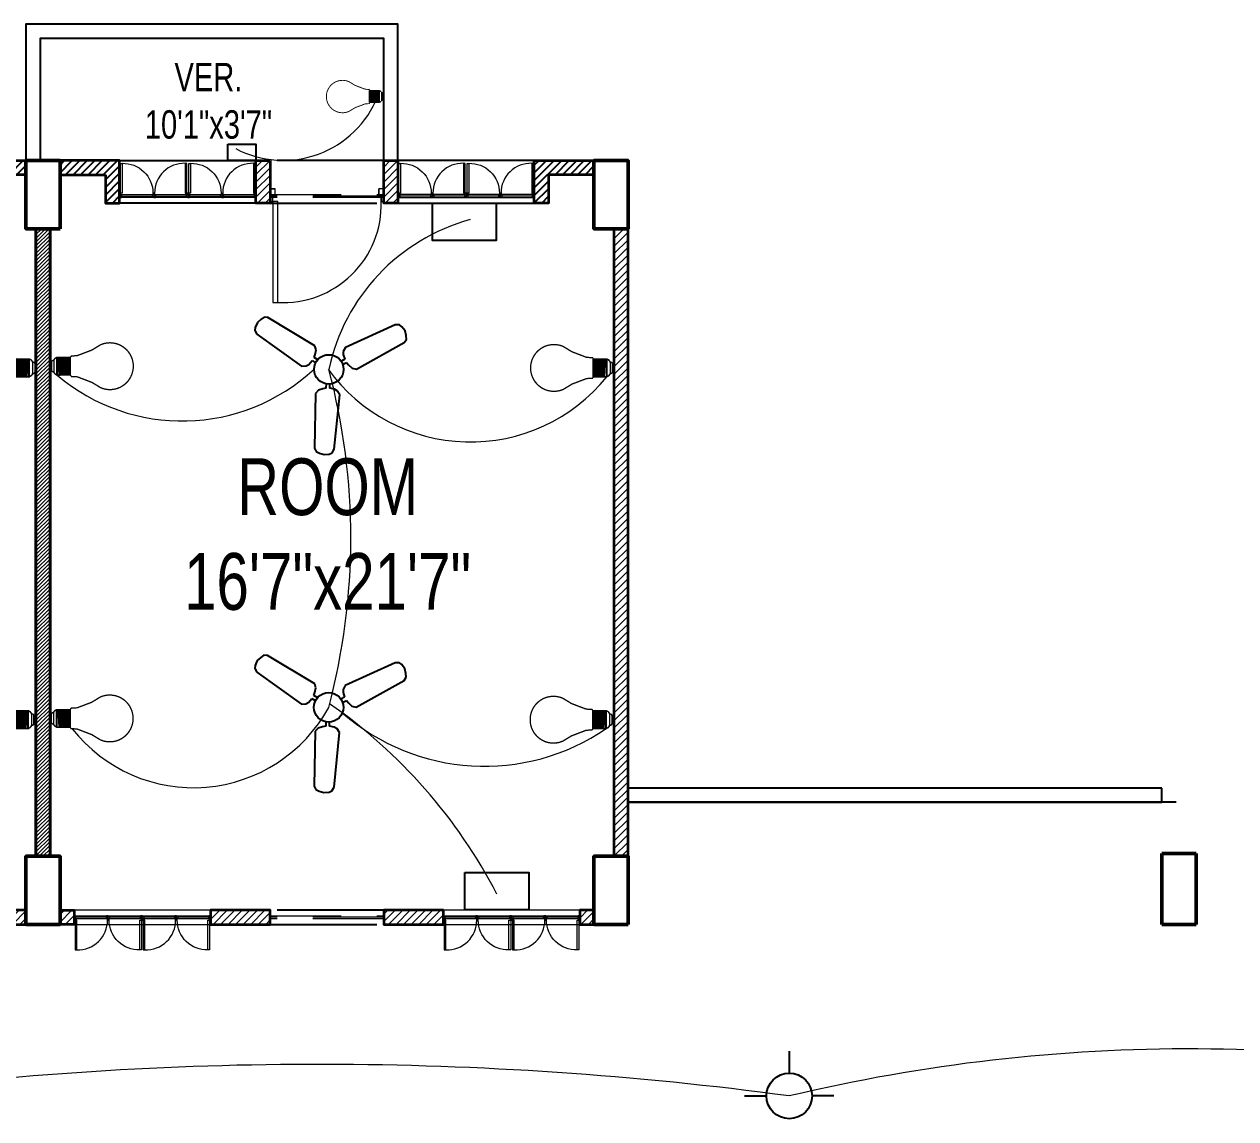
# Model space of a CAD drawing. Extents: x 0 to 3898, y 0 to 1781.
# Drawn here: x 2138 to 2564.6, y 368.3 to 753.8 of the extents above; entities that cross this region are included whole.
import ezdxf

# ---------------------------------------------------------------- set-up
doc = ezdxf.new("R2010")
doc.units = 0
doc.header["$LTSCALE"] = 10
doc.linetypes.add('DASHED2', pattern=[0.375, 0.25, -0.125])
for name, color, linetype, lineweight in [('A-TEXT', 7, 'Continuous', 5), ('ar-DOOR-WOOD', 44, 'Continuous', 0), ('column', 1, 'Continuous', 50), ('e conduit 1', 90, 'Continuous', 5), ('e conduit 2', 210, 'Continuous', 5), ('Main Wall', 250, 'Continuous', 13)]:
    doc.layers.add(name, color=color, linetype=linetype, lineweight=lineweight)
doc.layers.add('hatch brick', color=32, linetype='Continuous', lineweight=0, transparency=0.4)
doc.styles.add('SIMPLE', font='romantic.ttf')
pattern_1 = [(45, (0, 0), (-1.3258252147, 1.3258252147), [])]
pattern_2 = [(45, (-1496151.3946, -132528.2005), (-1.3258252147, 1.3258252147), [])]

# ---------------------------------------------------------------- blocks, each defined once
blk = doc.blocks.new('DOOR_45')
at = {"layer": 'ar-DOOR-WOOD'}
for p, q in [((-11008.75, 15426.44), (-11008.75, 15424.44)), ((-10968.75, 15426.44), (-11008.75, 15426.44)), ((-10968.75, 15427.44), (-10963.75, 15427.44)), ((-10968.75, 15427.44), (-10968.75, 15426.44)), ((-10968.75, 15424.44), (-10968.75, 15426.44)), ((-10968.75, 15426.44), (-10966.75, 15426.44)), ((-10966.75, 15426.44), (-10966.75, 15425.44)), ((-10966.75, 15425.44), (-10963.75, 15425.44)), ((-10963.75, 15427.44), (-10963.75, 15425.44)), ((-11008.75, 15424.44), (-10968.75, 15424.44)), ((-10968.75, 15382.44), (-10968.75, 15383.44)), ((-10968.75, 15383.44), (-10966.75, 15383.44)), ((-10968.75, 15382.44), (-10963.75, 15382.44)), ((-10966.75, 15384.44), (-10963.75, 15384.44)), ((-10966.75, 15383.44), (-10966.75, 15384.44)), ((-10963.75, 15382.44), (-10963.75, 15384.44))]:
    blk.add_line(p, q, dxfattribs=at)
for points in [[(-10968.75, 15426.44), (-11008.75, 15426.44), (-11008.75, 15424.44), (-10968.75, 15424.44)], [(-10963.75, 15427.44), (-10968.75, 15427.44), (-10968.75, 15426.44), (-10966.75, 15426.44), (-10966.75, 15425.44), (-10963.75, 15425.44)], [(-10968.75, 15383.44), (-10968.75, 15382.44), (-10963.75, 15382.44), (-10963.75, 15384.44), (-10966.75, 15384.44), (-10966.75, 15383.44)]]:
    blk.add_lwpolyline(points, close=True, dxfattribs=at)
blk.add_arc((-10969.89, 15422.35), 38.92, 176.9083, 271.677, dxfattribs=at)
blk = doc.blocks.new('DOOR_40')
at = {"layer": 'ar-DOOR-WOOD'}
for p, q in [((-11029.1, 15421.4), (-11064.1, 15421.4)), ((-11064.1, 15421.4), (-11064.1, 15419.4)), ((-11064.1, 15419.4), (-11029.1, 15419.4)), ((-11029.1, 15422.4), (-11024.1, 15422.4)), ((-11029.1, 15422.4), (-11029.1, 15421.4)), ((-11029.1, 15419.4), (-11029.1, 15421.4)), ((-11029.1, 15421.4), (-11027.1, 15421.4)), ((-11027.1, 15421.4), (-11027.1, 15420.4)), ((-11027.1, 15420.4), (-11024.1, 15420.4)), ((-11024.1, 15422.4), (-11024.1, 15420.4)), ((-11029.1, 15383.4), (-11027.1, 15383.4)), ((-11029.1, 15382.4), (-11029.1, 15383.4)), ((-11029.1, 15382.4), (-11024.1, 15382.4)), ((-11027.1, 15383.4), (-11027.1, 15384.4)), ((-11027.1, 15384.4), (-11024.1, 15384.4)), ((-11024.1, 15382.4), (-11024.1, 15384.4))]:
    blk.add_line(p, q, dxfattribs=at)
blk.add_arc((-11029.4, 15418.2), 34.8, 178.03, 270.3561, dxfattribs=at)
blk = doc.blocks.new('room 1')
h = blk.add_hatch()
h.set_pattern_fill('ANSI31', color=256, scale=15)
h.set_pattern_definition(pattern_1)
h.paths.add_polyline_path([(1498318.01, 133229.01), (1498318.01, 133219.01), (1498323.01, 133219.01), (1498323.01, 133234.01), (1498302.01, 133234.01), (1498302.01, 133229.01), (1498302.01, 133229.01)])
h = blk.add_hatch()
h.set_pattern_fill('ANSI31', color=256, scale=15)
h.set_pattern_definition(pattern_1)
h.paths.add_polyline_path([(1498474.01, 133229.01), (1498474.01, 133219.01), (1498469.01, 133219.01), (1498469.01, 133234.01), (1498490.01, 133234.01), (1498490.01, 133229.01), (1498490.01, 133229.01)])
at = {"layer": 'hatch brick'}
h = blk.add_hatch(dxfattribs=at)
h.set_pattern_fill('ANSI31', color=256, scale=15)
h.set_pattern_definition([(45, (69, 2), (-1.3258252147, 1.3258252147), [])])
h.paths.add_polyline_path([(1498376.01, 133234.01), (1498376.01, 133219.01), (1498376.01, 133219.01), (1498371.01, 133219.01), (1498371.01, 133234.01)])
h = blk.add_hatch(dxfattribs=at)
h.set_pattern_fill('ANSI31', color=256, scale=15)
h.set_pattern_definition([(45, (114, 2), (-1.3258252147, 1.3258252147), [])])
h.paths.add_polyline_path([(1498421.01, 133234.01), (1498421.01, 133219.01), (1498421.01, 133219.01), (1498416.01, 133219.01), (1498416.01, 133234.01)])
h = blk.add_hatch(dxfattribs=at)
h.set_pattern_fill('ANSI31', color=256, scale=15)
h.set_pattern_definition(pattern_1)
h.paths.add_polyline_path([(1498298.51, 132989.01), (1498293.51, 132989.01), (1498293.51, 133210.01), (1498298.51, 133210.01)])
h = blk.add_hatch(dxfattribs=at)
h.set_pattern_fill('ANSI31', color=256, scale=15)
h.set_pattern_definition(pattern_1)
h.paths.add_polyline_path([(1498493.51, 132989.01), (1498498.51, 132989.01), (1498498.51, 133210.01), (1498493.51, 133210.01)])
h = blk.add_hatch(dxfattribs=at)
h.set_pattern_fill('ANSI31', color=256, scale=15)
h.set_pattern_definition([(45, (-14.5, 0), (-1.3258252147, 1.3258252147), [])])
h.paths.add_polyline_path([(1498302.01, 132970.01), (1498307.01, 132970.01), (1498307.01, 132965.01), (1498302.01, 132965.01)])
h = blk.add_hatch(dxfattribs=at)
h.set_pattern_fill('ANSI31', color=256, scale=15)
h.set_pattern_definition([(45, (-5, -252), (-1.3258252147, 1.3258252147), [])])
h.paths.add_polyline_path([(1498376.01, 132970.01), (1498355.01, 132970.01), (1498355.01, 132965.01), (1498376.01, 132965.01)])
h = blk.add_hatch(dxfattribs=at)
h.set_pattern_fill('ANSI31', color=256, scale=15)
h.set_pattern_definition([(45, (1.2113, 4e-09), (-1.3258252147, 1.3258252147), [])])
h.paths.add_polyline_path([(1498437.01, 132970.01), (1498416.01, 132970.01), (1498416.01, 132965.01), (1498437.01, 132965.01)])
h = blk.add_hatch(dxfattribs=at)
h.set_pattern_fill('ANSI31', color=256, scale=15)
h.set_pattern_definition(pattern_1)
h.paths.add_polyline_path([(1498490.01, 132970.01), (1498485.01, 132970.01), (1498485.01, 132965.01), (1498490.01, 132965.01)])
for points in [[(1498323.01, 133234.01), (1498371.01, 133234.01), (1498371.01, 133219.01), (1498323.01, 133219.01)], [(1498469.01, 133234.01), (1498421.01, 133234.01), (1498421.01, 133219.01), (1498469.01, 133219.01)]]:
    blk.add_lwpolyline(points, close=True)
at = {"linetype": 'DASHED2', "ltscale": 15}
for points in [[(1498376.01, 133219.01), (1498416.01, 133219.01), (1498416.01, 133234.01), (1498376.01, 133234.01)], [(1498376.01, 132965.01), (1498416.01, 132965.01), (1498416.01, 132970.01), (1498376.01, 132970.01)]]:
    blk.add_lwpolyline(points, close=True, dxfattribs=at)
at = {"layer": 'Main Wall', "color": 1, "lineweight": 50}
for points in [[(1498302.01, 133210.01), (1498290.01, 133210.01), (1498290.01, 133234.01), (1498302.01, 133234.01), (1498302.01, 133210.01)], [(1498502.01, 133210.01), (1498490.01, 133210.01), (1498490.01, 133234.01), (1498502.01, 133234.01), (1498502.01, 133210.01)], [(1498302.01, 132965.01), (1498290.01, 132965.01), (1498290.01, 132989.01), (1498302.01, 132989.01), (1498302.01, 132965.01)], [(1498502.01, 132965.01), (1498490.01, 132965.01), (1498490.01, 132989.01), (1498502.01, 132989.01), (1498502.01, 132965.01)]]:
    blk.add_lwpolyline(points, dxfattribs=at)
at = {"layer": 'Main Wall', "lineweight": 35}
for points in [[(1498318.01, 133229.01), (1498318.01, 133219.01), (1498323.01, 133219.01), (1498323.01, 133234.01), (1498302.01, 133234.01), (1498302.01, 133229.01), (1498302.01, 133229.01), (1498302.01, 133229.01), (1498318.01, 133229.01)], [(1498474.01, 133229.01), (1498474.01, 133219.01), (1498469.01, 133219.01), (1498469.01, 133234.01), (1498490.01, 133234.01), (1498490.01, 133229.01), (1498490.01, 133229.01), (1498490.01, 133229.01), (1498474.01, 133229.01)], [(1498376.01, 132970.01), (1498376.01, 132970.01), (1498355.01, 132970.01), (1498355.01, 132965.01), (1498376.01, 132965.01), (1498376.01, 132970.01)]]:
    blk.add_lwpolyline(points, dxfattribs=at)
for points in [[(1498376.01, 133234.01), (1498376.01, 133219.01), (1498376.01, 133219.01), (1498376.01, 133219.01), (1498371.01, 133219.01), (1498371.01, 133234.01)], [(1498421.01, 133234.01), (1498421.01, 133219.01), (1498421.01, 133219.01), (1498421.01, 133219.01), (1498416.01, 133219.01), (1498416.01, 133234.01)], [(1498298.51, 132989.01), (1498293.51, 132989.01), (1498293.51, 133210.01), (1498298.51, 133210.01)], [(1498493.51, 132989.01), (1498498.51, 132989.01), (1498498.51, 133210.01), (1498493.51, 133210.01)], [(1498302.01, 132970.01), (1498307.01, 132970.01), (1498307.01, 132965.01), (1498302.01, 132965.01)], [(1498437.01, 132970.01), (1498416.01, 132970.01), (1498416.01, 132965.01), (1498437.01, 132965.01)], [(1498490.01, 132970.01), (1498485.01, 132970.01), (1498485.01, 132965.01), (1498490.01, 132965.01)]]:
    blk.add_lwpolyline(points, close=True, dxfattribs=at)
at = {"layer": 'Main Wall', "color": 150}
for points in [[(1498371.01, 133221.01), (1498323.61, 133221.01), (1498323.61, 133222.01), (1498371.01, 133222.01)], [(1498371.01, 133221.01), (1498323.61, 133221.01), (1498323.61, 133221.51), (1498371.01, 133221.51)], [(1498421.01, 133221.01), (1498468.41, 133221.01), (1498468.41, 133222.01), (1498421.01, 133222.01)], [(1498421.01, 133221.01), (1498468.41, 133221.01), (1498468.41, 133221.51), (1498421.01, 133221.51)], [(1498307.01, 132968.01), (1498354.41, 132968.01), (1498354.41, 132967.01), (1498307.01, 132967.01)], [(1498307.01, 132968.01), (1498354.41, 132968.01), (1498354.41, 132967.51), (1498307.01, 132967.51)], [(1498437.61, 132968.01), (1498484.41, 132968.01), (1498484.41, 132967.01), (1498437.61, 132967.01)], [(1498437.61, 132968.01), (1498484.41, 132968.01), (1498484.41, 132967.51), (1498437.61, 132967.51)]]:
    blk.add_lwpolyline(points, close=True, dxfattribs=at)
at = {"layer": 'Main Wall', "color": 150, "linetype": 'DASHED2', "ltscale": 10}
for points in [[(1498376.01, 133222.01), (1498416.01, 133222.01), (1498416.01, 133221.01), (1498376.01, 133221.01)], [(1498376.01, 133222.01), (1498416.01, 133222.01), (1498416.01, 133221.51), (1498376.01, 133221.51)], [(1498376.01, 132968.01), (1498416.01, 132968.01), (1498416.01, 132967.01), (1498376.01, 132967.01)], [(1498376.01, 132968.01), (1498416.01, 132968.01), (1498416.01, 132967.51), (1498376.01, 132967.51)]]:
    blk.add_lwpolyline(points, close=True, dxfattribs=at)
at = {"layer": 'Main Wall'}
for points in [[(1498307.01, 132965.01), (1498355.01, 132965.01), (1498355.01, 132970.01), (1498307.01, 132970.01)], [(1498437.01, 132965.01), (1498485.01, 132965.01), (1498485.01, 132970.01), (1498437.01, 132970.01)]]:
    blk.add_lwpolyline(points, close=True, dxfattribs=at)
at = {"layer": 'Main Wall', "extrusion": (0, 0, -1)}
for name, p, xscale, yscale, zscale, rotation in [('DOOR_40', (-1502949.75, 129913.77), 0.2999999999999545, 0.2999999999999545, -0.2999999999999545, 270), ('DOOR_40', (-1502973.75, 129913.77), 0.2999999999999545, 0.2999999999999545, -0.2999999999999545, 270), ('DOOR_40', (-1493818.28, 129913.77), -0.2999999999999545, 0.2999999999999545, -0.2999999999999545, 90), ('DOOR_40', (-1493842.28, 129913.77), -0.2999999999999545, 0.2999999999999545, -0.2999999999999545, 90), ('DOOR_45', (-1512089.3, 142969.57), -0.8888888888889142, 0.8888888888889142, -0.8888888888889142, 270), ('DOOR_45', (-1512089.3, 123219.46), 0.8888888888889142, 0.8888888888889142, -0.8888888888889142, 270), ('DOOR_40', (-1493704.28, 136275.25), 0.2999999999999545, 0.2999999999999545, -0.2999999999999545, 90), ('DOOR_40', (-1493728.28, 136275.25), 0.2999999999999545, 0.2999999999999545, -0.2999999999999545, 90), ('DOOR_40', (-1493834.28, 136275.25), 0.2999999999999545, 0.2999999999999545, -0.2999999999999545, 90), ('DOOR_40', (-1493858.28, 136275.25), 0.2999999999999545, 0.2999999999999545, -0.2999999999999545, 90)]:
    blk.add_blockref(name, p, dxfattribs=dict(at, xscale=xscale, yscale=yscale, zscale=zscale, rotation=rotation))
at = {"layer": 'Main Wall'}
for p, xscale, yscale, zscale, rotation in [((1493720.28, 129913.77), 0.2999999999999545, 0.2999999999999545, 0.2999999999999545, 270), ((1493744.28, 129913.77), 0.2999999999999545, 0.2999999999999545, 0.2999999999999545, 270), ((1503047.75, 129913.77), -0.2999999999999545, 0.2999999999999545, 0.2999999999999546, 90), ((1503071.75, 129913.77), -0.2999999999999545, 0.2999999999999545, 0.2999999999999546, 90), ((1502933.75, 136275.25), 0.2999999999999546, 0.2999999999999546, 0.2999999999999546, 90), ((1502957.75, 136275.25), 0.2999999999999546, 0.2999999999999546, 0.2999999999999546, 90), ((1503063.75, 136275.25), 0.2999999999999546, 0.2999999999999546, 0.2999999999999546, 90), ((1503087.75, 136275.25), 0.2999999999999546, 0.2999999999999546, 0.2999999999999546, 90)]:
    blk.add_blockref('DOOR_40', p, dxfattribs=dict(at, xscale=xscale, yscale=yscale, zscale=zscale, rotation=rotation))
blk = doc.blocks.new('LED')
for p, q in [((-11.6, -7.7), (11.7, -7.7)), ((-11.6, -11), (11.7, -9.6)), ((-11.6, -13.3), (11.7, -11.8)), ((-11.5, -15.5), (11.8, -14.1)), ((-11.3, -17.8), (11.9, -16.3)), ((-12.1, -25.6), (11.9, -25.6)), ((-11.2, -20), (12.1, -18.6)), ((-11.2, -22.2), (12.1, -20.8)), ((-11.2, -24.5), (12.1, -23.1))]:
    blk.add_line(p, q)
at = {"lineweight": 9}
blk.add_line((7.8, -3.1), (-7.8, -3.1), dxfattribs=at)
for points, const_width in [([(5.3, 0), (5.4, 0), (5.7, 0), (6.1, -0.1), (6.6, -0.3), (7, -0.6), (7.2, -0.9), (7.4, -1.2), (7.5, -1.5), (7.7, -2), (7.7, -2.5), (7.8, -3.1), (7.7, -2.5), (7.7, -2), (7.5, -1.5), (7.4, -1.2), (7.2, -0.9), (7, -0.6), (6.6, -0.3), (6.1, -0.1), (5.7, 0), (5.4, 0), (5.3, 0), (-5.3, 0), (-5.4, 0), (-5.5, 0), (-5.8, 0), (-6.1, -0.1), (-6.4, -0.2), (-6.7, -0.5), (-7, -0.7), (-7.3, -1.1), (-7.6, -1.7), (-7.7, -2.3), (-7.8, -3.1), (-7.8, -3.1), (-7.9, -3.2), (-8.1, -3.2), (-8.3, -3.3), (-8.9, -3.6), (-9.6, -4.1), (-10.3, -4.7), (-11, -5.4), (-11.2, -5.9), (-11.4, -6.4), (-11.6, -7), (-11.6, -7.7), (-12.2, -7.7), (-12.1, -26)], 2), ([(-5.3, 0), (-5.4, 0), (-5.5, 0), (-5.8, 0), (-6.1, -0.1), (-6.4, -0.2), (-6.7, -0.5), (-7, -0.7), (-7.3, -1.1), (-7.6, -1.7), (-7.7, -2.3), (-7.8, -3.1)], 1), ([(11.9, -26.1), (11.9, -7.7), (11.7, -7.7), (11.6, -7), (11.4, -6.4), (11.2, -5.9), (11, -5.4), (10.3, -4.7), (9.6, -4.1), (8.9, -3.6), (8.3, -3.3), (7.9, -3.2), (7.8, -3.1), (7.8, -3.1)], 2), ([(-0.1, -111.1), (-0.2, -111.1), (-1, -111.1), (-1.8, -111.1), (-2.6, -111.1), (-3.4, -111), (-4.2, -110.9), (-5, -110.8), (-5.8, -110.6), (-6.6, -110.5), (-7.4, -110.3), (-8.1, -110.1), (-8.9, -109.9), (-9.6, -109.7), (-10.4, -109.5), (-11.1, -109.2), (-11.8, -108.9), (-12.5, -108.7), (-13.2, -108.3), (-13.9, -108), (-14.6, -107.7), (-15.3, -107.3), (-16, -106.9), (-16.6, -106.6), (-17.3, -106.2), (-17.9, -105.7), (-18.5, -105.3), (-19.2, -104.8), (-19.8, -104.4), (-20.4, -103.9), (-20.9, -103.4), (-21.5, -102.9), (-22.1, -102.4), (-22.6, -101.9), (-23.1, -101.3), (-23.7, -100.8), (-24.2, -100.2), (-24.6, -99.6), (-25.1, -99), (-25.6, -98.4), (-26, -97.8), (-26.5, -97.2), (-26.9, -96.5), (-27.3, -95.9), (-27.7, -95.2), (-28.1, -94.6), (-28.4, -93.9), (-28.8, -93.2), (-29.1, -92.5), (-29.4, -91.8), (-29.7, -91.1), (-30, -90.4), (-30.2, -89.6), (-30.5, -88.9), (-30.7, -88.1), (-30.9, -87.4), (-31.1, -86.6), (-31.2, -85.9), (-31.4, -85.1), (-31.5, -84.3), (-31.6, -83.5), (-31.7, -82.7), (-31.8, -81.9), (-31.8, -81.1), (-31.9, -80.3), (-31.9, -79.5), (-31.9, -78.2), (-31.8, -77), (-31.7, -75.8), (-31.5, -74.6), (-31.3, -73.4), (-31.1, -72.2), (-30.8, -71.1), (-30.4, -69.9), (-30, -68.8), (-29.6, -67.7), (-29.2, -66.6), (-22.1, -55), (-14.6, -35.3), (-14.1, -29.7), (-14.1, -27.1), (-12.1, -25.6)], 1.8), ([(-0.1, -111.1), (0, -111.1), (0.8, -111.1), (1.6, -111.1), (2.5, -111.1), (3.3, -111), (4, -110.9), (4.8, -110.8), (5.6, -110.6), (6.4, -110.5), (7.2, -110.3), (7.9, -110.1), (8.7, -109.9), (9.4, -109.7), (10.2, -109.5), (10.9, -109.2), (11.6, -108.9), (12.3, -108.7), (13, -108.3), (13.7, -108), (14.4, -107.7), (15.1, -107.3), (15.8, -106.9), (16.4, -106.6), (17.1, -106.2), (17.7, -105.7), (18.3, -105.3), (19, -104.8), (19.6, -104.4), (20.2, -103.9), (20.7, -103.4), (21.3, -102.9), (21.9, -102.4), (22.4, -101.9), (22.9, -101.3), (23.5, -100.8), (24, -100.2), (24.5, -99.6), (24.9, -99), (25.4, -98.4), (25.8, -97.8), (26.3, -97.2), (26.7, -96.5), (27.1, -95.9), (27.5, -95.2), (27.9, -94.6), (28.2, -93.9), (28.6, -93.2), (28.9, -92.5), (29.2, -91.8), (29.5, -91.1), (29.8, -90.4), (30, -89.6), (30.3, -88.9), (30.5, -88.1), (30.7, -87.4), (30.9, -86.6), (31, -85.9), (31.2, -85.1), (31.3, -84.3), (31.4, -83.5), (31.5, -82.7), (31.6, -81.9), (31.6, -81.1), (31.7, -80.3), (31.7, -79.5), (31.7, -78.2), (31.6, -77), (31.5, -75.8), (31.3, -74.6), (31.1, -73.4), (30.9, -72.2), (30.6, -71.1), (30.2, -69.9), (29.9, -68.8), (29.4, -67.7), (29, -66.6), (21.9, -55), (14.4, -35.3), (13.9, -29.7), (13.9, -27.1), (11.9, -25.6)], 1.8)]:
    blk.add_lwpolyline(points, dxfattribs=dict(const_width=const_width))
at = {"color": 7, "lineweight": 20}
blk.add_open_spline([(-9.8, -25.6), (-9.8, -25.6), (9.4, -25.6), (9.4, -25.6)], degree=3, dxfattribs=at)
blk = doc.blocks.new('6')
at = {"color": 7}
for p, q in [((3285.1, -2227.8), (3268.2, -2243.2)), ((3322, -2211.4), (3285.1, -2227.8)), ((3358.8, -2210.9), (3322, -2211.4)), ((3387.4, -2214.9), (3358.8, -2210.9)), ((3407.5, -2235.6), (3387.4, -2214.9)), ((3532.6, -2638.3), (3407.5, -2235.6)), ((3268.2, -2243.2), (3260.1, -2275.1)), ((3260.1, -2275.1), (3351.4, -2686.9)), ((3351.4, -2686.9), (3378.5, -2709.3)), ((3467.6, -2701.4), (3489.2, -2689.8)), ((3476.7, -2735.2), (3467.6, -2701.4)), ((3489.2, -2689.8), (3518.4, -2668.9)), ((3518.4, -2668.9), (3532.6, -2638.3)), ((3378.5, -2709.3), (3403, -2714.4)), ((3403, -2714.4), (3440.1, -2709.5)), ((3440.1, -2709.5), (3449.6, -2742.4)), ((3634.6, -2869.5), (3601.3, -2861.3)), ((3649, -2834.9), (3634.6, -2869.5)), ((3665.6, -2816.2), (3649, -2834.9)), ((3698.5, -2804), (3665.6, -2816.2)), ((4100.8, -2930.8), (3698.5, -2804)), ((3290.9, -2913.4), (3004.7, -3223.2)), ((3324.5, -2910.5), (3290.9, -2913.4)), ((3357.2, -2925.3), (3324.5, -2910.5)), ((3378, -2938.2), (3357.2, -2925.3)), ((3402.8, -2913.4), (3378, -2938.2)), ((3398.8, -2958), (3422.6, -2933.2)), ((3421.6, -2987.7), (3398.8, -2958)), ((3594.1, -2888.3), (3627.9, -2897.4)), ((3627.9, -2897.4), (3627.1, -2921.8)), ((3627.1, -2921.8), (3630.6, -2957.5)), ((3630.6, -2957.5), (3650, -2985.2)), ((4124.4, -2953.8), (4100.8, -2930.8)), ((4129.3, -2976.1), (4124.4, -2953.8)), ((4125, -3016.3), (4129.3, -2976.1)), ((3112.6, -3331), (3423.5, -3046)), ((3429.5, -3011.4), (3421.6, -2987.7)), ((3423.5, -3046), (3429.5, -3011.4)), ((3650, -2985.2), (4061.4, -3078.2)), ((4061.4, -3078.2), (4089.3, -3071.2)), ((4089.3, -3071.2), (4107, -3048.4)), ((4107, -3048.4), (4125, -3016.3)), ((3004.7, -3223.2), (2996.8, -3250.9)), ((2996.8, -3250.9), (3007.7, -3277.6)), ((3007.7, -3277.6), (3026.5, -3309.3)), ((3026.5, -3309.3), (3059.1, -3333)), ((3059.1, -3333), (3080.9, -3339.9)), ((3080.9, -3339.9), (3112.6, -3331))]:
    blk.add_line(p, q, dxfattribs=at)
blk.add_circle((3491.2, -2845.6), 113.2, dxfattribs=at)

msp = doc.modelspace()

# ---------------------------------------------------------------- hatches: boundary and pattern name
h = msp.add_hatch()
h.set_pattern_fill('ANSI31', color=256, scale=15)
h.set_pattern_definition(pattern_2)
h.paths.add_polyline_path([(2166.62, 700.81), (2166.62, 690.81), (2171.62, 690.81), (2171.62, 705.81), (2150.62, 705.81), (2150.62, 700.81), (2150.62, 700.81)])
h = msp.add_hatch()
h.set_pattern_fill('ANSI31', color=256, scale=15)
h.set_pattern_definition(pattern_2)
h.paths.add_polyline_path([(2322.62, 700.81), (2322.62, 690.81), (2317.62, 690.81), (2317.62, 705.81), (2338.62, 705.81), (2338.62, 700.81), (2338.62, 700.81)])
at = {"layer": 'hatch brick'}
h = msp.add_hatch(dxfattribs=at)
h.set_pattern_fill('ANSI31', color=256, scale=15)
h.set_pattern_definition([(45, (-1496082.3946, -132526.2005), (-1.3258252147, 1.3258252147), [])])
h.paths.add_polyline_path([(2224.62, 705.81), (2224.62, 690.81), (2224.62, 690.81), (2219.62, 690.81), (2219.62, 705.81)])
h = msp.add_hatch(dxfattribs=at)
h.set_pattern_fill('ANSI31', color=256, scale=15)
h.set_pattern_definition([(45, (-1496037.3946, -132526.2005), (-1.3258252147, 1.3258252147), [])])
h.paths.add_polyline_path([(2269.62, 705.81), (2269.62, 690.81), (2269.62, 690.81), (2264.62, 690.81), (2264.62, 705.81)])
h = msp.add_hatch(dxfattribs=at)
h.set_pattern_fill('ANSI31', color=256, scale=15)
h.set_pattern_definition(pattern_2)
h.paths.add_polyline_path([(2147.12, 460.81), (2142.12, 460.81), (2142.12, 681.81), (2147.12, 681.81)])
h = msp.add_hatch(dxfattribs=at)
h.set_pattern_fill('ANSI31', color=256, scale=15)
h.set_pattern_definition([(45, (-1496147.8946, -132528.2005), (-1.3258252147, 1.3258252147), [])])
h.paths.add_polyline_path([(2345.62, 460.81), (2350.62, 460.81), (2350.62, 681.81), (2345.62, 681.81)])
h = msp.add_hatch(dxfattribs=at)
h.set_pattern_fill('ANSI31', color=256, scale=15)
h.set_pattern_definition([(45, (-1496165.8946, -132528.2005), (-1.3258252147, 1.3258252147), [])])
h.paths.add_polyline_path([(2150.62, 441.81), (2155.62, 441.81), (2155.62, 436.81), (2150.62, 436.81)])
h = msp.add_hatch(dxfattribs=at)
h.set_pattern_fill('ANSI31', color=256, scale=15)
h.set_pattern_definition([(45, (-1496156.3946, -132780.2005), (-1.3258252147, 1.3258252147), [])])
h.paths.add_polyline_path([(2224.62, 441.81), (2203.62, 441.81), (2203.62, 436.81), (2224.62, 436.81)])
h = msp.add_hatch(dxfattribs=at)
h.set_pattern_fill('ANSI31', color=256, scale=15)
h.set_pattern_definition([(45, (-1496150.1833, -132528.2005), (-1.3258252147, 1.3258252147), [])])
h.paths.add_polyline_path([(2285.62, 441.81), (2264.62, 441.81), (2264.62, 436.81), (2285.62, 436.81)])
h = msp.add_hatch(dxfattribs=at)
h.set_pattern_fill('ANSI31', color=256, scale=15)
h.set_pattern_definition(pattern_2)
h.paths.add_polyline_path([(2338.62, 441.81), (2333.62, 441.81), (2333.62, 436.81), (2338.62, 436.81)])

# ---------------------------------------------------------------- linework, layer by layer
for p, q in [((2538.62, 484.81), (2350.62, 484.81)), ((2543.62, 479.81), (2350.62, 479.81))]:
    msp.add_line(p, q)
at = {"color": 30, "true_color": 0xf8991e}
for p, q in [((2407.4, 392.1), (2407.4, 384.41)), ((2391.68, 376.38), (2399.37, 376.38)), ((2423.12, 376.38), (2415.43, 376.38))]:
    msp.add_line(p, q, dxfattribs=at)
for points in [[(2269.62, 705.81), (2269.62, 753.81), (2138.62, 753.81), (2138.62, 705.81)], [(2264.62, 705.81), (2264.62, 748.81), (2143.62, 748.81), (2143.62, 705.81)]]:
    msp.add_lwpolyline(points)
at = {"color": 116, "true_color": 0x136734}
for points in [[(2209.66, 711.56), (2219.62, 711.56), (2219.62, 705.81), (2209.66, 705.81)], [(2281.73, 690.79), (2304.24, 690.79), (2304.24, 677.7), (2281.73, 677.7)], [(2293.19, 455.05), (2315.7, 455.05), (2315.7, 441.96), (2293.19, 441.96)]]:
    msp.add_lwpolyline(points, close=True, dxfattribs=at)
for points in [[(2171.62, 705.81), (2219.62, 705.81), (2219.62, 690.81), (2171.62, 690.81)], [(2317.62, 705.81), (2269.62, 705.81), (2269.62, 690.81), (2317.62, 690.81)], [(2538.62, 484.81), (2350.62, 484.81), (2350.62, 479.81), (2538.62, 479.81)]]:
    msp.add_lwpolyline(points, close=True)
at = {"linetype": 'DASHED2', "ltscale": 15}
for points in [[(2224.62, 690.81), (2264.62, 690.81), (2264.62, 705.81), (2224.62, 705.81)], [(2224.62, 436.81), (2264.62, 436.81), (2264.62, 441.81), (2224.62, 441.81)]]:
    msp.add_lwpolyline(points, close=True, dxfattribs=at)
at = {"color": 30, "true_color": 0xf8991e}
msp.add_circle((2407.4, 376.38), 8.03, dxfattribs=at)
at = {"layer": 'A-TEXT', "color": 18, "true_color": 0x000000}
for centre, radius, start, end in [((2313.48, 617.77), 69.72, 105.3741, 168.0124), ((2020.83, 572.86), 232.18, 345.1178, 14.8209), ((2139.36, 361.81), 186, 27.4333, 55.183)]:
    msp.add_arc(centre, radius, start, end, dxfattribs=at)
at = {"layer": 'column', "ltscale": 2000}
for p, q in [((2538.62, 461.81), (2550.62, 461.81)), ((2538.62, 461.81), (2538.62, 436.81)), ((2538.62, 461.81), (2550.62, 461.81)), ((2538.62, 461.81), (2538.62, 436.81)), ((2550.62, 461.81), (2550.62, 436.81)), ((2550.62, 461.81), (2550.62, 436.81)), ((2550.62, 436.81), (2538.62, 436.81)), ((2550.62, 436.81), (2538.62, 436.81))]:
    msp.add_line(p, q, dxfattribs=at)
at = {"layer": 'e conduit 1', "color": 18, "true_color": 0x000000}
for centre, radius, start, end in [((2548.37, -214.96), 607.91, 76.04221, 103.4085), ((2241.66, -852.88), 1240.38, 82.32133, 97.4931)]:
    msp.add_arc(centre, radius, start, end, dxfattribs=at)
at = {"layer": 'e conduit 2', "color": 18, "true_color": 0x000000}
for centre, radius, start, end in [((2229.22, 741.73), 35.86, 242.2136, 338.1293), ((2193.65, 682.16), 68.08, 229.6938, 313.0286), ((2295.1, 668.47), 61.77, 215.7882, 321.0412), ((2197.59, 539.18), 54.24, 218.1088, 331.4211), ((2300.07, 568.51), 76.01, 228.8218, 304.3533)]:
    msp.add_arc(centre, radius, start, end, dxfattribs=at)
at = {"layer": 'Main Wall', "color": 1, "lineweight": 50}
for points in [[(2150.62, 681.81), (2138.62, 681.81), (2138.62, 705.81), (2150.62, 705.81), (2150.62, 681.81)], [(2350.62, 681.81), (2338.62, 681.81), (2338.62, 705.81), (2350.62, 705.81), (2350.62, 681.81)], [(2150.62, 436.81), (2138.62, 436.81), (2138.62, 460.81), (2150.62, 460.81), (2150.62, 436.81)], [(2350.62, 436.81), (2338.62, 436.81), (2338.62, 460.81), (2350.62, 460.81), (2350.62, 436.81)]]:
    msp.add_lwpolyline(points, dxfattribs=at)
at = {"layer": 'Main Wall', "lineweight": 35}
for points in [[(2166.62, 700.81), (2166.62, 690.81), (2171.62, 690.81), (2171.62, 705.81), (2150.62, 705.81), (2150.62, 700.81), (2150.62, 700.81), (2150.62, 700.81), (2166.62, 700.81)], [(2322.62, 700.81), (2322.62, 690.81), (2317.62, 690.81), (2317.62, 705.81), (2338.62, 705.81), (2338.62, 700.81), (2338.62, 700.81), (2338.62, 700.81), (2322.62, 700.81)], [(2224.62, 441.81), (2224.62, 441.81), (2203.62, 441.81), (2203.62, 436.81), (2224.62, 436.81), (2224.62, 441.81)]]:
    msp.add_lwpolyline(points, dxfattribs=at)
for points in [[(2224.62, 705.81), (2224.62, 690.81), (2224.62, 690.81), (2224.62, 690.81), (2219.62, 690.81), (2219.62, 705.81)], [(2269.62, 705.81), (2269.62, 690.81), (2269.62, 690.81), (2269.62, 690.81), (2264.62, 690.81), (2264.62, 705.81)], [(2147.12, 460.81), (2142.12, 460.81), (2142.12, 681.81), (2147.12, 681.81)], [(2345.62, 460.81), (2350.62, 460.81), (2350.62, 681.81), (2345.62, 681.81)], [(2150.62, 441.81), (2155.62, 441.81), (2155.62, 436.81), (2150.62, 436.81)], [(2285.62, 441.81), (2264.62, 441.81), (2264.62, 436.81), (2285.62, 436.81)], [(2338.62, 441.81), (2333.62, 441.81), (2333.62, 436.81), (2338.62, 436.81)]]:
    msp.add_lwpolyline(points, close=True, dxfattribs=at)
at = {"layer": 'Main Wall', "color": 150}
for points in [[(2219.62, 692.81), (2172.22, 692.81), (2172.22, 693.81), (2219.62, 693.81)], [(2219.62, 692.81), (2172.22, 692.81), (2172.22, 693.31), (2219.62, 693.31)], [(2269.62, 692.81), (2317.02, 692.81), (2317.02, 693.81), (2269.62, 693.81)], [(2269.62, 692.81), (2317.02, 692.81), (2317.02, 693.31), (2269.62, 693.31)], [(2155.62, 439.81), (2203.02, 439.81), (2203.02, 438.81), (2155.62, 438.81)], [(2155.62, 439.81), (2203.02, 439.81), (2203.02, 439.31), (2155.62, 439.31)], [(2286.22, 439.81), (2333.02, 439.81), (2333.02, 438.81), (2286.22, 438.81)], [(2286.22, 439.81), (2333.02, 439.81), (2333.02, 439.31), (2286.22, 439.31)]]:
    msp.add_lwpolyline(points, close=True, dxfattribs=at)
at = {"layer": 'Main Wall', "color": 150, "linetype": 'DASHED2', "ltscale": 10}
for points in [[(2224.62, 693.81), (2264.62, 693.81), (2264.62, 692.81), (2224.62, 692.81)], [(2224.62, 693.81), (2264.62, 693.81), (2264.62, 693.31), (2224.62, 693.31)], [(2224.62, 439.81), (2264.62, 439.81), (2264.62, 438.81), (2224.62, 438.81)], [(2224.62, 439.81), (2264.62, 439.81), (2264.62, 439.31), (2224.62, 439.31)]]:
    msp.add_lwpolyline(points, close=True, dxfattribs=at)
at = {"layer": 'Main Wall'}
for points in [[(2155.62, 436.81), (2203.62, 436.81), (2203.62, 441.81), (2155.62, 441.81)], [(2285.62, 436.81), (2333.62, 436.81), (2333.62, 441.81), (2285.62, 441.81)]]:
    msp.add_lwpolyline(points, close=True, dxfattribs=at)

# ---------------------------------------------------------------- block references
at = {"color": 1}
for p, xscale, yscale, zscale, rotation in [((2264.35, 728.36), -0.1793349189005943, 0.1793349189005943, 0.1793349189005943, 269.9999999998945), ((2141.78, 632.79), -0.2590482185936613, 0.2590482185936613, 0.2590482185936613, 270), ((2147.62, 633.4), 0.2590482185936613, 0.2590482185936613, 0.2590482185936613, 90), ((2345.12, 632.79), -0.2590482185936613, 0.2590482185936613, 0.2590482185936613, 270), ((2141.4, 508.91), -0.2590482185936613, 0.2590482185936613, 0.2590482185936613, 270), ((2147.55, 509.36), 0.2590482185936613, 0.2590482185936613, 0.2590482185936613, 90), ((2344.95, 508.91), -0.2590482185936613, 0.2590482185936613, 0.2590482185936613, 270)]:
    msp.add_blockref('LED', p, dxfattribs=dict(at, xscale=xscale, yscale=yscale, zscale=zscale, rotation=rotation))
at = {"extrusion": (0, 0, -1), "xscale": -1, "zscale": -1}
msp.add_blockref('room 1', (1496351.39, -132528.2), dxfattribs=at)
at = {"color": 40, "true_color": 0xf8d731, "xscale": 0.04578869434389712, "yscale": 0.04578869434389712, "zscale": 0.04578869434389712, "rotation": 41.8550425353075}
for p in [(2039.28, 622.64), (2039.21, 503.62)]:
    msp.add_blockref('6', p, dxfattribs=at)
at = {"layer": 'Main Wall', "extrusion": (0, 0, -1), "xscale": 0.2999999999999545, "yscale": 0.2999999999999545}
for p, zscale, rotation in [((-6798.35, -2614.43), -0.2999999999999545, 270), ((-6822.35, -2614.43), -0.2999999999999545, 270), ((-6896.35, -2614.43), -0.2999999999999546, 270), ((-6920.35, -2614.43), -0.2999999999999546, 270), ((2447.11, 3747.05), -0.2999999999999545, 90), ((2423.11, 3747.05), -0.2999999999999545, 90), ((2317.11, 3747.05), -0.2999999999999545, 90), ((2293.11, 3747.05), -0.2999999999999545, 90)]:
    msp.add_blockref('DOOR_40', p, dxfattribs=dict(at, zscale=zscale, rotation=rotation))
at = {"layer": 'Main Wall'}
for name, p, xscale, yscale, zscale, rotation in [('DOOR_40', (-2431.11, -2614.43), 0.2999999999999545, 0.2999999999999545, 0.2999999999999545, 270), ('DOOR_40', (-2407.11, -2614.43), 0.2999999999999545, 0.2999999999999545, 0.2999999999999545, 270), ('DOOR_40', (-2333.11, -2614.43), 0.2999999999999545, 0.2999999999999545, 0.2999999999999545, 270), ('DOOR_40', (-2309.11, -2614.43), 0.2999999999999545, 0.2999999999999545, 0.2999999999999545, 270), ('DOOR_45', (15937.9, 10441.37), 0.8888888888889142, 0.8888888888889142, 0.8888888888889142, 90), ('DOOR_40', (6782.35, 3747.05), 0.2999999999999546, 0.2999999999999546, 0.2999999999999546, 90), ('DOOR_40', (6806.35, 3747.05), 0.2999999999999546, 0.2999999999999546, 0.2999999999999546, 90), ('DOOR_40', (6912.35, 3747.05), 0.2999999999999546, 0.2999999999999546, 0.2999999999999546, 90), ('DOOR_40', (6936.35, 3747.05), 0.2999999999999546, 0.2999999999999546, 0.2999999999999546, 90)]:
    msp.add_blockref(name, p, dxfattribs=dict(at, xscale=xscale, yscale=yscale, zscale=zscale, rotation=rotation))

# ---------------------------------------------------------------- texts
at = {"layer": 'A-TEXT', "attachment_point": 9, "style": 'SIMPLE'}
for s, insert, char_height, width in [('\\pxqc;{\\fSwis721 LtCn BT|b0|i0|c0|p34;VER.\\P10\'1"x3\'7"}', (2239.62, 713.38), 10, 73.4593), ('\\pxqc;{\\fSwis721 LtCn BT|b0|i0|c0|p34;ROOM\\P16\'7"x21\'7"}', (2318.31, 547.31), 20, 146.9187)]:
    msp.add_mtext(s, dxfattribs=dict(at, insert=insert, char_height=char_height, width=width))

doc.saveas('drawing.dxf')
